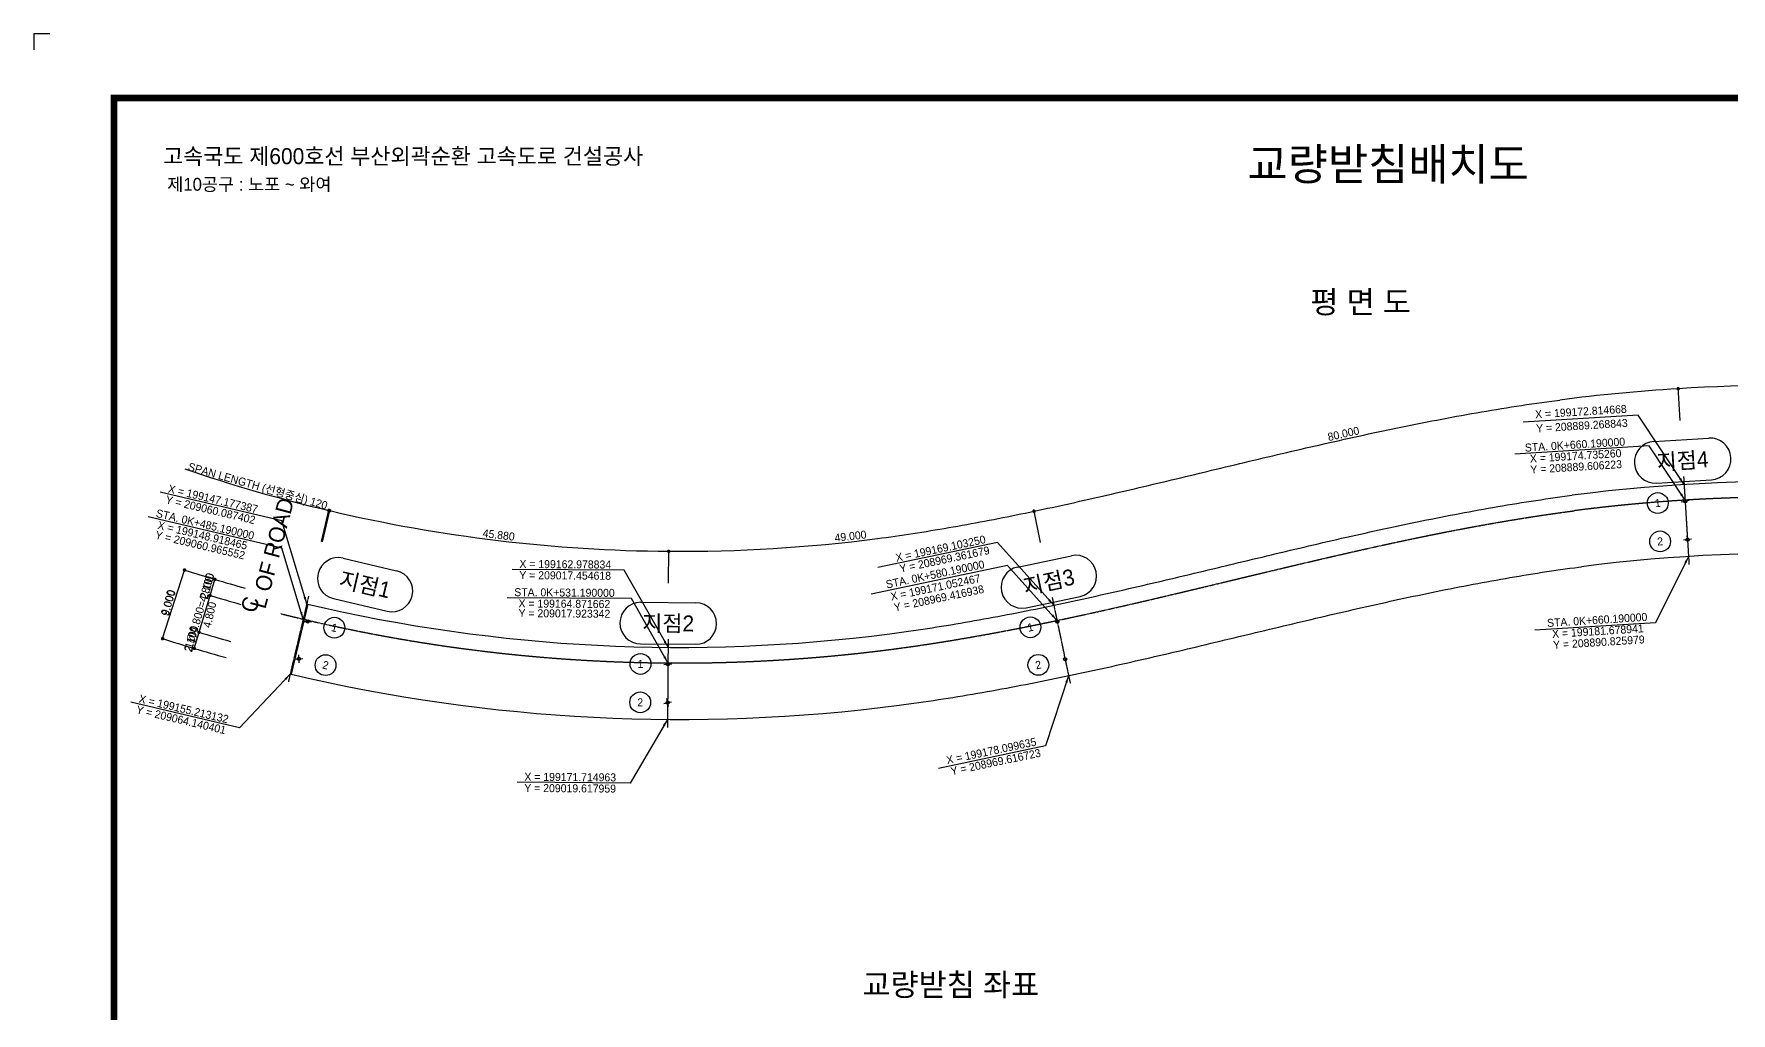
# Model space of a CAD drawing. Header units: millimetres. Extents: x 0 to 339017, y 0 to 241061.
# Drawn here: x 2617 to 214658, y 118744 to 241061 of the extents above; entities that cross this region are included whole.
import ezdxf
from ezdxf.enums import TextEntityAlignment as Align

# ---------------------------------------------------------------- set-up
doc = ezdxf.new("R2010")
doc.units = ezdxf.units.MM
doc.header["$LTSCALE"] = 8
doc.linetypes.add('A-CENTR01', pattern=[2, 1.25, -0.25, 0.25, -0.25])
for name, color, linetype in [('CS-CNTL', 1, 'A-CENTR01'), ('CS-CONC-LEAN', 3, 'Continuous'), ('CS-CONC-MAJR', 4, 'Continuous'), ('CS-DIML', 1, 'Continuous'), ('CS-DIMT', 3, 'Continuous'), ('CS-MISC', 3, 'Continuous'), ('CS-SYMB', 3, 'Continuous'), ('CX-BORD', 7, 'Continuous'), ('CX-BORD-LIN1', 4, 'Continuous'), ('CX-BORD-LIN2', 3, 'Continuous'), ('CX-BORD-TEX2', 7, 'Continuous'), ('CX-BORD-TEX3', 6, 'Continuous'), ('CX-MISC', 2, 'Continuous'), ('CZ-TEX1', 6, 'Continuous'), ('CZ-TEX2', 3, 'Continuous')]:
    doc.layers.add(name, color=color, linetype=linetype)
doc.styles.add('A_STANDARD', font='')
doc.styles.add('TB_TEXT', font='')
doc.styles.add('TB_WBTXT', font='')
doc.styles.add('TB_WMTXT', font='')
doc.styles.get('A_STANDARD').set_extended_font_data('Dotum')
doc.styles.get('TB_TEXT').set_extended_font_data('Dotum')
doc.styles.get('TB_WBTXT').set_extended_font_data('Dotum')
doc.styles.get('TB_WMTXT').set_extended_font_data('Dotum')

# ---------------------------------------------------------------- blocks, each defined once
blk = doc.blocks.new('CXDIMDT2')
at = {"layer": 'CS-MISC', "const_width": 0.5}
blk.add_lwpolyline([(0.25, 0, 1), (-0.25, 0, 1)], format="xyb", close=True, dxfattribs=at)
blk = doc.blocks.new('CXBLKA1-KHC_C2')
at = {"layer": 'CX-BORD-LIN1', "const_width": 2}
blk.add_lwpolyline([(821, 20), (25, 20), (25, 574), (821, 574)], close=True, dxfattribs=at)
at = {"layer": 'CX-MISC'}
blk.add_lwpolyline([(5, 594), (0, 594), (0, 589)], dxfattribs=at)
at = {"layer": 'CX-BORD-LIN1', "style": 'TB_TEXT'}
for tag, height, p in [('TR_RNUM5', 3, (310.11, 52.64)), ('TR_RDAT5', 3.5, (342.5, 53)), ('TR_DGN5', 3.5, (476.12, 53)), ('TR_CHK5', 3.5, (516.12, 53)), ('TR_APP5', 3.5, (556.12, 53)), ('TR_RNUM4', 3, (310.11, 46.64)), ('TR_RDAT4', 3.5, (342.5, 47)), ('TR_DGN4', 3.5, (476.12, 47)), ('TR_CHK4', 3.5, (516.12, 47)), ('TR_APP4', 3.5, (556.12, 47)), ('TR_RDAT3', 3.5, (342.5, 41)), ('TR_DGN3', 3.5, (476.12, 41)), ('TR_CHK3', 3.5, (516.12, 41)), ('TR_APP3', 3.5, (556.12, 41)), ('TR_RNUM3', 3, (310.11, 40.64)), ('TR_RNUM2', 3, (310.11, 34.64)), ('TR_RDAT2', 3.5, (342.5, 35)), ('TR_DGN2', 3.5, (476.12, 35)), ('TR_CHK2', 3.5, (516.12, 35)), ('TR_APP2', 3.5, (556.12, 35)), ('TR_RNUM1', 3, (310.11, 28.64)), ('TR_RDAT1', 3.5, (342.5, 29)), ('TR_DGN1', 3.5, (476.12, 29)), ('TR_CHK1', 3.5, (516.12, 29)), ('TR_APP1', 3.5, (556.12, 29))]:
    blk.add_attdef(tag, text='', height=height, dxfattribs=at).set_placement(p, align=Align.MIDDLE_CENTER)
for tag, p in [('TR_RCON5', (367.3, 53)), ('TR_RCON4', (367.3, 47)), ('TR_RCON3', (367.3, 41)), ('TR_RCON2', (367.3, 35)), ('TR_RCON1', (367.3, 29))]:
    blk.add_attdef(tag, text='', height=3.5, dxfattribs=at).set_placement(p, align=Align.MIDDLE_LEFT)
at = {"layer": 'CX-BORD-LIN2', "style": 'TB_TEXT'}
blk.add_attdef('TD_VERSION', text='', height=3, rotation=90, dxfattribs=at).set_placement((825.5, 68.01), align=Align.MIDDLE_CENTER)
at = {"layer": 'CX-BORD-TEX2', "style": 'TB_WMTXT'}
for tag, height, p in [('TB_CNAME', 5, (40.34, 551.83)), ('TB_CSCOP', 4, (41.63, 543.83))]:
    blk.add_attdef(tag, text='', height=height, dxfattribs=at).set_placement(p, align=Align.BOTTOM_LEFT)
at = {"layer": 'CX-BORD-TEX2', "style": 'TB_WBTXT'}
for tag, height, p in [('TB_MTITIL', 10, (423, 553.33)), ('TB_STITL', 7, (423, 538.33))]:
    blk.add_attdef(tag, text='', height=height, dxfattribs=at).set_placement(p, align=Align.MIDDLE_CENTER)
at = {"layer": 'CX-BORD-TEX3', "style": 'TB_TEXT'}
for tag, height, p in [('TD_LNDST', 4.5, (240, 51.5)), ('TD_DSECT', 4.5, (630.5, 51.5)), ('TD_DDIST', 4.5, (679.5, 51.5)), ('TD_DNAME_TOP', 4.5, (780, 47.96)), ('TD_CSECT', 4.5, (630.5, 42.5)), ('TD_CDIST', 4.5, (679.5, 42.5)), ('TD_DNAME_MAIN', 4.5, (780, 41.47)), ('TD_CCOMP', 4.5, (240, 33.59)), ('TD_HSCAL', 4.5, (646.66, 33.75)), ('TD_VSCAL', 4.5, (681.86, 33.75)), ('TD_DNAME_BOT', 3, (780, 35.25)), ('TD_FIELD', 4.5, (205, 25.13)), ('TD_CSTEP', 4.5, (275.74, 25.13)), ('TD_DWGCODE', 4.5, (662, 24.79)), ('TD_DWGNO', 4.5, (780, 25))]:
    blk.add_attdef(tag, text='', height=height, dxfattribs=at).set_placement(p, align=Align.MIDDLE_CENTER)
for tag, height, width, p in [('TD_DCOMP', 4.5, 0.9, (240, 42.59)), ('TD_CNAME', 4.8, 0.78, (90, 27.6))]:
    blk.add_attdef(tag, text='', height=height, dxfattribs=dict(at, width=width)).set_placement(p, align=Align.MIDDLE_CENTER)

msp = doc.modelspace()

# ---------------------------------------------------------------- linework, layer by layer
at = {"layer": 'CS-CNTL'}
for p, q in [((208727, 185763), (209403, 174784)), ((152423, 172842), (152423, 172842)), ((36931, 170828), (34404, 160122)), ((129833, 170672), (132094, 159907)), ((81851, 165432), (81770, 154433))]:
    msp.add_line(p, q, dxfattribs=at)
for points in [[(152423, 172842), (153006, 172982), (153589, 173122), (154173, 173262), (154756, 173402), (155340, 173541), (155923, 173681), (156507, 173821), (157091, 173960), (157674, 174099), (158258, 174238), (158842, 174377), (159425, 174515), (160009, 174654), (160593, 174791), (161177, 174929), (161761, 175066), (162345, 175203), (162930, 175339), (163514, 175476), (164099, 175611), (164683, 175746), (165268, 175881), (165853, 176015), (166438, 176148), (167023, 176281), (167608, 176414), (168193, 176545), (168779, 176677), (169365, 176807), (169950, 176937), (170536, 177066), (171122, 177194), (171709, 177322), (172295, 177449), (172882, 177575), (173469, 177700), (174055, 177824), (174643, 177948), (175230, 178070), (175818, 178192), (176405, 178312), (176993, 178432), (177581, 178551), (178170, 178668), (178758, 178785), (179347, 178901), (179936, 179015), (180525, 179128), (181115, 179241), (181704, 179352), (182294, 179461), (182884, 179570), (183475, 179677), (184065, 179784), (184656, 179888), (185247, 179992), (185838, 180094), (186430, 180195), (187021, 180294), (187613, 180392), (188205, 180489), (188798, 180584), (189390, 180678), (189983, 180770), (190576, 180861), (191170, 180950), (191763, 181037), (192357, 181123), (192951, 181207), (193546, 181290), (194140, 181371), (194735, 181450), (195048, 181491)], [(109798, 164192), (110392, 164270), (110987, 164350), (111581, 164432), (112176, 164516), (112770, 164601), (113363, 164687), (113957, 164775), (114550, 164865), (115143, 164957), (115736, 165050), (116328, 165144), (116921, 165240), (117513, 165337), (118104, 165436), (118696, 165536), (119287, 165637), (119879, 165740), (120469, 165844), (121060, 165950), (121651, 166057), (122241, 166165), (122831, 166274), (123420, 166384), (124010, 166496), (124599, 166608), (125188, 166722), (125777, 166837), (126366, 166953), (126954, 167071), (127543, 167189), (128131, 167308), (128719, 167428), (129306, 167549), (129894, 167671), (130481, 167794), (131068, 167918), (131655, 168043), (132242, 168168), (132828, 168295), (133415, 168422), (134001, 168550), (134587, 168678), (135173, 168808), (135758, 168938), (136344, 169069), (136929, 169200), (137515, 169332), (138100, 169465), (138685, 169598), (139270, 169732), (139854, 169866), (140439, 170001), (141024, 170136), (141608, 170272), (142192, 170408), (142777, 170545), (143361, 170682), (143945, 170819), (144529, 170957), (145113, 171095), (145697, 171233), (146280, 171372), (146864, 171511), (147448, 171650), (148031, 171789), (148615, 171929), (149198, 172068), (149782, 172208), (150365, 172348), (150949, 172488), (151532, 172628), (152116, 172768), (152423, 172842)]]:
    msp.add_lwpolyline(points, dxfattribs=at)
for centre, start, end in [((221509, -21794), 77.25254, 97.41653), ((83336, 367477), 255.91737, 277.41653)]:
    msp.add_arc(centre, 205000, start, end, dxfattribs=at)
at = {"layer": 'CS-CONC-LEAN'}
for p, q in [((209408, 182763), (208426, 182575)), ((209148, 178374), (209277, 177382)), ((209708, 177942), (208716, 177813)), ((36322, 167670), (37322, 167669)), ((35745, 162498), (35696, 163497)), ((131354, 163430), (131560, 162452)), ((35221, 162973), (36219, 163022)), ((81331, 162278), (82325, 162387)), ((81303, 157431), (82282, 157634)), ((81894, 157043), (81691, 158022))]:
    msp.add_line(p, q, dxfattribs=at)
at = {"layer": 'CS-CONC-LEAN', "const_width": 200}
msp.add_lwpolyline([(130570, 167639, 1), (130370, 167639, 1)], format="xyb", close=True, dxfattribs=at)
at = {"layer": 'CS-CONC-LEAN'}
for centre in [(208917, 182669), (209212, 177878), (36822, 167670), (130470, 167639), (35720, 162998), (81828, 162333), (131457, 162941), (81793, 157533)]:
    msp.add_circle(centre, 200, dxfattribs=at)
for points in [[(208426, 182575), (208564, 182652), (208426, 182575), (208583, 182554)], [(209408, 182763), (209252, 182784), (209408, 182763), (209270, 182686)], [(209148, 178374), (209217, 178231), (209148, 178374), (209118, 178219)], [(208716, 177813), (208859, 177882), (208716, 177813), (208872, 177783)], [(209277, 177382), (209307, 177537), (209277, 177382), (209208, 177524)], [(209708, 177942), (209553, 177973), (209708, 177942), (209566, 177873)], [(36322, 167670), (36472, 167620), (36322, 167670), (36472, 167720)], [(37322, 167669), (37172, 167619), (37322, 167669), (37172, 167719)], [(35696, 163497), (35653, 163345), (35696, 163497), (35753, 163350)], [(131354, 163430), (131434, 163294), (131354, 163430), (131336, 163273)], [(35221, 162973), (35373, 162931), (35221, 162973), (35368, 163031)], [(35745, 162498), (35687, 162646), (35745, 162498), (35787, 162651)], [(36219, 163022), (36072, 162965), (36219, 163022), (36067, 163065)], [(81331, 162278), (81486, 162245), (81331, 162278), (81475, 162344)], [(82325, 162387), (82181, 162321), (82325, 162387), (82171, 162420)], [(131560, 162452), (131578, 162609), (131560, 162452), (131480, 162588)], [(81303, 157431), (81460, 157413), (81303, 157431), (81440, 157511)], [(81691, 158022), (81673, 157865), (81691, 158022), (81771, 157886)], [(81894, 157043), (81815, 157180), (81894, 157043), (81913, 157200)], [(82282, 157634), (82146, 157555), (82282, 157634), (82125, 157653)]]:
    msp.add_solid(points, dxfattribs=at)
at = {"layer": 'CS-CONC-MAJR'}
for p, q in [((151967, 174738), (151967, 174738)), ((36818, 169827), (34751, 161068)), ((154068, 165986), (154068, 165986))]:
    msp.add_line(p, q, dxfattribs=at)
for points in [[(151967, 174738), (152551, 174878), (153134, 175018), (153718, 175158), (154302, 175298), (154886, 175438), (155470, 175577), (156054, 175717), (156638, 175857), (157222, 175996), (157807, 176135), (158391, 176274), (158976, 176413), (159561, 176551), (160146, 176689), (160731, 176827), (161316, 176965), (161901, 177102), (162487, 177239), (163073, 177375), (163659, 177511), (164245, 177646), (164831, 177781), (165418, 177916), (166005, 178050), (166592, 178183), (167179, 178316), (167766, 178448), (168354, 178580), (168942, 178711), (169530, 178841), (170118, 178971), (170706, 179099), (171295, 179227), (171884, 179355), (172474, 179481), (173063, 179607), (173653, 179732), (174243, 179856), (174833, 179979), (175424, 180101), (176015, 180223), (176606, 180343), (177197, 180462), (177789, 180581), (178381, 180698), (178973, 180814), (179566, 180930), (180159, 181044), (180752, 181156), (181345, 181268), (181939, 181379), (182533, 181488), (183128, 181596), (183722, 181703), (184317, 181809), (184913, 181913), (185508, 182016), (186104, 182118), (186700, 182218), (187297, 182317), (187894, 182414), (188491, 182510), (189088, 182604), (189686, 182697), (190284, 182789), (190883, 182879), (191482, 182967), (192081, 183053), (192680, 183138), (193280, 183222), (193880, 183304), (194480, 183383), (194796, 183425)], [(109546, 166126), (110135, 166203), (110724, 166283), (111313, 166364), (111902, 166446), (112491, 166531), (113079, 166616), (113667, 166704), (114256, 166793), (114844, 166884), (115431, 166976), (116019, 167069), (116607, 167164), (117194, 167261), (117781, 167359), (118368, 167458), (118955, 167559), (119542, 167661), (120129, 167764), (120715, 167869), (121302, 167975), (121888, 168082), (122474, 168191), (123060, 168300), (123645, 168411), (124231, 168523), (124816, 168637), (125402, 168751), (125987, 168866), (126572, 168983), (127157, 169100), (127742, 169219), (128326, 169338), (128911, 169459), (129495, 169580), (130080, 169702), (130664, 169826), (131248, 169950), (131832, 170075), (132416, 170201), (133000, 170327), (133584, 170455), (134167, 170583), (134751, 170712), (135334, 170841), (135918, 170972), (136501, 171103), (137084, 171234), (137668, 171366), (138251, 171499), (138834, 171633), (139417, 171767), (140000, 171901), (140583, 172036), (141166, 172171), (141749, 172307), (142332, 172444), (142915, 172580), (143498, 172717), (144081, 172855), (144664, 172993), (145247, 173131), (145829, 173269), (146412, 173408), (146995, 173547), (147578, 173686), (148161, 173825), (148744, 173965), (149328, 174104), (149911, 174244), (150494, 174384), (151077, 174524), (151661, 174664), (151967, 174738)], [(154068, 165986), (154651, 166126), (155234, 166266), (155817, 166406), (156400, 166546), (156982, 166685), (157564, 166825), (158146, 166964), (158727, 167103), (159308, 167241), (159890, 167380), (160470, 167518), (161051, 167655), (161631, 167793), (162212, 167930), (162792, 168066), (163371, 168203), (163951, 168338), (164530, 168474), (165110, 168608), (165689, 168743), (166268, 168877), (166846, 169010), (167425, 169142), (168003, 169274), (168582, 169406), (169160, 169537), (169738, 169667), (170316, 169796), (170893, 169925), (171471, 170053), (172049, 170180), (172626, 170306), (173203, 170432), (173780, 170557), (174357, 170681), (174934, 170804), (175511, 170926), (176088, 171047), (176664, 171167), (177241, 171287), (177817, 171405), (178394, 171522), (178970, 171639), (179546, 171754), (180122, 171868), (180698, 171981), (181274, 172093), (181850, 172204), (182426, 172314), (183002, 172422), (183578, 172529), (184153, 172635), (184729, 172740), (185305, 172843), (185880, 172946), (186456, 173046), (187031, 173146), (187606, 173244), (188182, 173341), (188757, 173436), (189332, 173530), (189907, 173622), (190482, 173713), (191057, 173802), (191632, 173890), (192207, 173977), (192782, 174061), (193357, 174144), (193932, 174226), (194506, 174306), (195081, 174384), (195656, 174461), (195958, 174500)], [(110708, 157201), (111323, 157282), (111937, 157365), (112552, 157449), (113165, 157535), (113778, 157623), (114391, 157713), (115003, 157804), (115614, 157896), (116225, 157990), (116836, 158086), (117446, 158183), (118055, 158282), (118664, 158382), (119273, 158483), (119881, 158586), (120488, 158690), (121095, 158796), (121701, 158903), (122307, 159011), (122912, 159120), (123517, 159231), (124121, 159343), (124725, 159456), (125328, 159570), (125931, 159685), (126533, 159802), (127135, 159919), (127736, 160038), (128337, 160157), (128937, 160278), (129537, 160399), (130136, 160522), (130735, 160645), (131333, 160770), (131931, 160895), (132528, 161021), (133125, 161148), (133722, 161275), (134318, 161404), (134913, 161533), (135508, 161663), (136103, 161793), (136697, 161925), (137291, 162057), (137884, 162189), (138477, 162322), (139070, 162456), (139662, 162590), (140254, 162725), (140845, 162860), (141436, 162996), (142026, 163132), (142616, 163269), (143206, 163406), (143795, 163543), (144384, 163681), (144973, 163819), (145561, 163957), (146149, 164096), (146737, 164235), (147324, 164374), (147911, 164513), (148497, 164653), (149083, 164792), (149669, 164932), (150255, 165072), (150840, 165212), (151425, 165352), (152009, 165492), (152594, 165632), (153178, 165773), (153761, 165913), (154068, 165986)]]:
    msp.add_lwpolyline(points, dxfattribs=at)
for centre, radius, start, end in [((221509, -21794), 206950, 77.25254, 97.41653), ((221509, -21794), 197950, 77.25254, 97.41653), ((83336, 367477), 203050, 256.75617, 277.41653), ((83336, 367477), 212050, 256.75473, 277.41653)]:
    msp.add_arc(centre, radius, start, end, dxfattribs=at)
at = {"layer": 'CS-DIML'}
for p, q in [((208296, 192750), (208038, 196942)), ((203049, 193427), (188674, 192542)), ((208788, 184765), (203049, 193427)), ((204426, 189585), (187629, 188550)), ((208908, 182819), (204426, 189585)), ((149167, 186406), (149167, 186406)), ((33585, 180227), (18389, 183813)), ((33595, 176804), (16889, 180746)), ((38539, 177641), (39503, 181729)), ((38650, 177615), (39612, 181703)), ((128394, 177523), (127530, 181633)), ((36701, 169855), (33585, 180226)), ((36253, 167957), (33595, 176804)), ((81902, 172432), (81933, 176632)), ((123013, 177534), (108043, 174389)), ((130039, 169694), (123013, 177534)), ((18691, 165521), (21435, 174093)), ((18691, 165521), (21435, 174093)), ((76380, 174058), (62371, 174161)), ((81844, 164433), (76381, 174057)), ((124275, 174665), (107237, 171086)), ((130439, 167785), (124275, 174665)), ((209341, 175782), (205223, 167513)), ((24618, 170909), (25220, 172922)), ((24618, 170909), (25220, 172922)), ((23245, 166310), (24618, 170909)), ((23245, 166310), (24618, 170909)), ((77269, 170516), (61747, 170630)), ((81829, 162483), (77269, 170516)), ((205223, 167513), (190121, 166583)), ((22644, 164298), (23245, 166310)), ((22644, 164298), (23245, 166310)), ((34634, 161095), (28301, 154370)), ((131889, 160886), (129013, 152107)), ((28301, 154370), (14723, 157574)), ((81777, 155433), (77100, 147467)), ((129013, 152107), (115643, 149299)), ((77100, 147467), (62991, 147571))]:
    msp.add_line(p, q, dxfattribs=at)
for points in [[(149167, 186406), (149750, 186546), (150335, 186687), (150919, 186827), (151505, 186967), (152091, 187108), (152677, 187248), (153264, 187388), (153852, 187529), (154440, 187669), (155029, 187809), (155619, 187949), (156209, 188089), (156800, 188229), (157391, 188369), (157983, 188508), (158575, 188648), (159169, 188787), (159763, 188925), (160357, 189064), (160952, 189202), (161548, 189339), (162145, 189477), (162742, 189614), (163340, 189750), (163938, 189886), (164537, 190022), (165137, 190157), (165738, 190291), (166339, 190425), (166941, 190558), (167544, 190691), (168147, 190823), (168751, 190955), (169356, 191086), (169962, 191216), (170568, 191345), (171175, 191474), (171783, 191601), (172392, 191728), (173001, 191854), (173611, 191980), (174222, 192104), (174834, 192227), (175446, 192350), (176059, 192471), (176673, 192592), (177288, 192711), (177903, 192830), (178519, 192947), (179136, 193063), (179754, 193178), (180373, 193292), (180992, 193405), (181612, 193516), (182233, 193626), (182855, 193735), (183478, 193843), (184101, 193949), (184725, 194054), (185350, 194158), (185976, 194260), (186603, 194360), (187230, 194460), (187858, 194557), (188487, 194653), (189117, 194748), (189748, 194841), (190379, 194932), (191011, 195022), (191644, 195110), (192278, 195196), (192913, 195281), (193247, 195324)], [(127572, 181437), (128138, 181557), (128705, 181677), (129273, 181799), (129840, 181921), (130409, 182044), (130977, 182168), (131546, 182293), (132116, 182419), (132685, 182545), (133255, 182673), (133826, 182801), (134397, 182929), (134968, 183059), (135540, 183189), (136112, 183320), (136685, 183451), (137258, 183584), (137832, 183716), (138406, 183850), (138980, 183983), (139555, 184118), (140130, 184253), (140706, 184388), (141282, 184524), (141859, 184660), (142436, 184797), (143014, 184934), (143592, 185072), (144171, 185210), (144750, 185348), (145330, 185486), (145910, 185625), (146491, 185764), (147072, 185904), (147654, 186043), (148236, 186183), (148819, 186323), (149167, 186406)], [(107997, 178025), (108552, 178098), (109107, 178173), (109662, 178249), (110218, 178327), (110774, 178407), (111330, 178488), (111887, 178571), (112444, 178655), (113001, 178741), (113559, 178829), (114117, 178917), (114675, 179008), (115234, 179100), (115793, 179193), (116352, 179288), (116912, 179384), (117472, 179481), (118033, 179580), (118593, 179680), (119154, 179781), (119716, 179884), (120277, 179988), (120840, 180093), (121402, 180200), (121965, 180307), (122528, 180416), (123091, 180526), (123655, 180637), (124219, 180750), (124784, 180863), (125349, 180978), (125914, 181093), (126479, 181210), (127045, 181327), (127572, 181437)]]:
    msp.add_lwpolyline(points, dxfattribs=at)
for centre, radius, start, end in [((221509, -21794), 218950, 93.5242, 97.41653), ((221509, -21794), 218950, 79.82912, 93.5242), ((83336, 367477), 191050, 251.10519, 256.72231), ((83336, 367477), 191050, 256.72231, 256.75585), ((83336, 367477), 191050, 256.75585, 269.57892), ((83336, 367477), 191050, 269.57892, 277.41653), ((83336, 367477), 203050, 252.25044, 253.36841), ((83336, 367477), 203050, 252.25044, 253.36841), ((76380, 174057), 0.5, 29.57892, 89.57892), ((83336, 367477), 203050, 253.36841, 254.48638), ((83336, 367477), 203050, 253.36841, 254.48638), ((83336, 367477), 205150, 253.36841, 254.48638), ((83336, 367477), 205150, 253.36841, 254.48638), ((83336, 367477), 212050, 252.25044, 253.36841), ((83336, 367477), 212050, 252.25044, 253.36841), ((83336, 367477), 209950, 253.36841, 254.48638), ((83336, 367477), 209950, 253.36841, 254.48638), ((83336, 367477), 212050, 253.36841, 254.48638), ((83336, 367477), 212050, 253.36841, 254.48638)]:
    msp.add_arc(centre, radius, start, end, dxfattribs=at)
for points in [[(208788, 184765), (208424, 185579), (208788, 184765), (208180, 185417)], [(208908, 182819), (208544, 183633), (208908, 182819), (208300, 183471)], [(209341, 175782), (208818, 175060), (209341, 175782), (209080, 174929)], [(36701, 169855), (36588, 170740), (36701, 169855), (36307, 170655)], [(130039, 169694), (129561, 170447), (130039, 169694), (129342, 170251)], [(36253, 167957), (36141, 168842), (36253, 167957), (35860, 168758)], [(130439, 167785), (129961, 168539), (130439, 167785), (129743, 168343)], [(81829, 162483), (81522, 163320), (81829, 162483), (81267, 163175)], [(81844, 164433), (81537, 165270), (81844, 164433), (81282, 165125)], [(34634, 161095), (33924, 160555), (34634, 161095), (34138, 160354)], [(131889, 160886), (131475, 160095), (131889, 160886), (131754, 160004)], [(81777, 155433), (81205, 154748), (81777, 155433), (81458, 154600)]]:
    msp.add_solid(points, dxfattribs=at)
at = {"layer": 'CS-SYMB'}
for centre in [(205499, 182458), (205794, 177667), (40156, 166883), (127118, 166935), (39054, 162211), (78403, 162358), (128105, 162237), (78368, 157558)]:
    msp.add_circle(centre, 1300, dxfattribs=at)
at = {"layer": 'CZ-TEX2'}
for p, q in [((205010, 190143), (211877, 190566)), ((205330, 184953), (212197, 185376)), ((41239, 175575), (47936, 173995)), ((125521, 174467), (132254, 175881)), ((40045, 170514), (46741, 168934)), ((78445, 170058), (85325, 170007)), ((126590, 169378), (133323, 170792)), ((78407, 164858), (85286, 164807))]:
    msp.add_line(p, q, dxfattribs=at)
for centre, start, end in [((205170, 187548), 93.5242, 273.5242), ((212037, 187971), 273.5242, 93.5242), ((40642, 173045), 76.72231, 256.72231), ((47338, 171465), 256.72231, 76.72231), ((126055, 171922), 101.8635, 281.8635), ((132788, 173337), 281.8635, 101.8635), ((78426, 167458), 89.57892, 269.57892), ((85306, 167407), 269.57892, 89.57892)]:
    msp.add_arc(centre, 2600, start, end, dxfattribs=at)

# ---------------------------------------------------------------- block references
at = {"layer": 'CS-SYMB'}
for p, xscale, yscale, zscale, rotation in [((208051, 196742), 440.0000000000118, 440.0000000000118, 440.0000000000118, 193.4873749999993), ((208051, 196742), 440.0000000000118, 440.0000000000118, 440.0000000000118, 193.4873749999993), ((39457, 181534), 440.0000000000118, 440.0000000000118, 440.0000000000118, 193.4873749999993), ((39566, 181508), 440.0000000000118, 440.0000000000118, 440.0000000000118, 193.4873749999993), ((39566, 181508), 440.0000000000118, 440.0000000000118, 440.0000000000118, 193.4873749999993), ((127572, 181437), 440.0000000000118, 440.0000000000118, 440.0000000000118, 193.4873749999993), ((127572, 181437), 440.0000000000118, 440.0000000000118, 440.0000000000118, 193.4873749999993), ((81932, 176432), 440.0000000000118, 440.0000000000118, 440.0000000000118, 193.4873749999993), ((81932, 176432), 440.0000000000118, 440.0000000000118, 440.0000000000118, 193.4873749999993), ((21435, 174093), 439.9999999999554, 439.9999999999554, 439.9999999999554, 193.4873750000011), ((21435, 174093), 440.0000000000118, 440.0000000000118, 440.0000000000118, 193.4873749999993), ((25220, 172922), 439.9999999999554, 439.9999999999554, 439.9999999999554, 193.4873750000011), ((25220, 172922), 440.0000000000118, 440.0000000000118, 440.0000000000118, 193.4873749999993), ((24618, 170909), 439.9999999999554, 439.9999999999554, 439.9999999999554, 193.4873750000011), ((24618, 170909), 439.9999999999554, 439.9999999999554, 439.9999999999554, 193.4873750000011), ((24618, 170909), 440.0000000000118, 440.0000000000118, 440.0000000000118, 193.4873749999993), ((24618, 170909), 440.0000000000118, 440.0000000000118, 440.0000000000118, 193.4873749999993), ((18691, 165521), 439.9999999999554, 439.9999999999554, 439.9999999999554, 193.4873750000011), ((18691, 165521), 440.0000000000118, 440.0000000000118, 440.0000000000118, 193.4873749999993), ((23245, 166310), 439.9999999999554, 439.9999999999554, 439.9999999999554, 193.4873750000011), ((23245, 166310), 439.9999999999554, 439.9999999999554, 439.9999999999554, 193.4873750000011), ((23245, 166310), 440.0000000000118, 440.0000000000118, 440.0000000000118, 193.4873749999993), ((23245, 166310), 440.0000000000118, 440.0000000000118, 440.0000000000118, 193.4873749999993), ((22644, 164298), 439.9999999999554, 439.9999999999554, 439.9999999999554, 193.4873750000011), ((22644, 164298), 440.0000000000118, 440.0000000000118, 440.0000000000118, 193.4873749999993)]:
    msp.add_blockref('CXDIMDT2', p, dxfattribs=dict(at, xscale=xscale, yscale=yscale, zscale=zscale, rotation=rotation))
at = {"layer": 'CX-BORD'}
ref = msp.add_blockref('CXBLKA1-KHC_C2', (2617, 3461), dxfattribs=dict(at, xscale=400, yscale=400, zscale=400))
ref.add_attrib('TB_MTITIL', '교량받침배치도', dxfattribs={"layer": 'CX-BORD-TEX2', "height": 4000, "style": 'TB_WBTXT'}).set_placement((171817, 224791), align=Align.MIDDLE_CENTER)
ref.add_attrib('TB_CNAME', '고속국도 제600호선 부산외곽순환 고속도로 건설공사', dxfattribs={"layer": 'CX-BORD-TEX2', "height": 2000, "style": 'TB_WMTXT'}).set_placement((18755, 224194), align=Align.BOTTOM_LEFT)
ref.add_attrib('TB_CSCOP', '제10공구 : 노포 ~ 와여', dxfattribs={"layer": 'CX-BORD-TEX2', "height": 1600, "style": 'TB_WMTXT'}).set_placement((19271, 220994), align=Align.BOTTOM_LEFT)

# ---------------------------------------------------------------- texts
at = {"layer": 'CS-DIMT', "style": 'A_STANDARD'}
for s, rotation, p in [('X = 199172.814668', 363.5242, (195926, 193385)), ('Y = 208889.268843', 363.5242, (196051, 191632)), ('80.000', 372.52067, (166338, 190630)), ('STA. 0K+660.190000', 363.5242, (195185, 189254)), ('X = 199174.735260', 363.5242, (195271, 187857)), ('SPAN LENGTH (선형중심) 120', 344.10487, (30454, 184100)), ('Y = 208889.606223', 363.5242, (195334, 186479)), ('X = 199147.177387', 346.72231, (24885, 182485)), ('Y = 209060.087402', 346.72231, (24564, 181123)), ('STA. 0K+485.190000', 346.72231, (23894, 179299)), ('Y = 209060.965552', 346.72231, (23277, 176716)), ('X = 199148.918465', 346.72231, (23573, 177936)), ('45.880', 353.16739, (60631, 177982)), ('49.000', 366.42647, (104697, 177826)), ('X = 199169.103250', 371.8635, (115990, 176293)), ('Y = 208969.361679', 371.8635, (116488, 174927)), ('Y = 209017.454618', 359.57892, (68989, 172912)), ('X = 199162.978834', 359.57892, (69000, 174312)), ('STA. 0K+580.190000', 371.8635, (115317, 173064)), ('1@4.800=4.800', 433.36841, (23738, 168668)), ('2.100', 433.36841, (24728, 171973)), ('2.100', 436.72231, (24728, 171973)), ('STA. 0K+531.190000', 359.57892, (68900, 170778)), ('X = 199171.052467', 371.8635, (115361, 171436)), ('Y = 208969.416938', 371.8635, (115790, 170079)), ('9.000', 432.25044, (19870, 169869)), ('9.000', 436.72231, (19870, 169869)), ('4.800', 436.72231, (25057, 168379)), ('X = 199164.871662', 359.57892, (68889, 169378)), ('Y = 209017.923342', 359.57892, (68889, 168164)), ('STA. 0K+660.190000', 363.5242, (197960, 167358)), ('2.100', 433.36841, (22747, 165363)), ('2.100', 436.72231, (22747, 165363)), ('X = 199181.678941', 363.5242, (198047, 165960)), ('Y = 208890.825979', 363.5242, (198172, 164583)), ('Y = 209064.140401', 346.72231, (20898, 154884)), ('X = 199155.213132', 346.72231, (21219, 156247)), ('X = 199178.099635', 371.8635, (122332, 151002)), ('Y = 208969.616723', 371.8635, (122877, 149620)), ('X = 199171.714963', 359.57892, (69620, 147722)), ('Y = 209019.617959', 359.57892, (69610, 146322))]:
    msp.add_text(s, height=1000, rotation=rotation, dxfattribs=at).set_placement(p, align=Align.CENTER)
at = {"layer": 'CS-SYMB', "style": 'A_STANDARD'}
for s, rotation, p in [('1', 363.5242, (205529, 181959)), ('2', 363.5242, (205825, 177168)), ('1', 346.72231, (40041, 166396)), ('1', 371.8635, (127221, 166445)), ('2', 346.72231, (38939, 161725)), ('1', 359.57892, (78400, 161858)), ('2', 371.8635, (128208, 161748)), ('2', 359.57892, (78364, 157058))]:
    msp.add_text(s, height=1000, rotation=rotation, dxfattribs=at).set_placement(p, align=Align.CENTER)
at = {"layer": 'CZ-TEX1', "style": 'A_STANDARD'}
for s, p in [('평 면 도', (168381, 206172)), ('교량받침 좌표', (117171, 120893))]:
    msp.add_text(s, height=2800, dxfattribs=at).set_placement(p, align=Align.CENTER)
at = {"layer": 'CZ-TEX2', "style": 'A_STANDARD'}
for s, rotation, p in [('지점4', 363.5242, (208665, 186761)), ('지점1', 346.72231, (43761, 171282)), ('지점3', 371.8635, (129627, 171651)), ('지점2', 359.57892, (81858, 166432))]:
    msp.add_text(s, height=2000, rotation=rotation, dxfattribs=at).set_placement(p, align=Align.CENTER)
for s, p in [('L OF ROAD', (31517, 169132)), ('C', (30345, 168616))]:
    msp.add_text(s, height=2000, rotation=435.0789, dxfattribs=at).set_placement(p)

doc.saveas('drawing.dxf')
